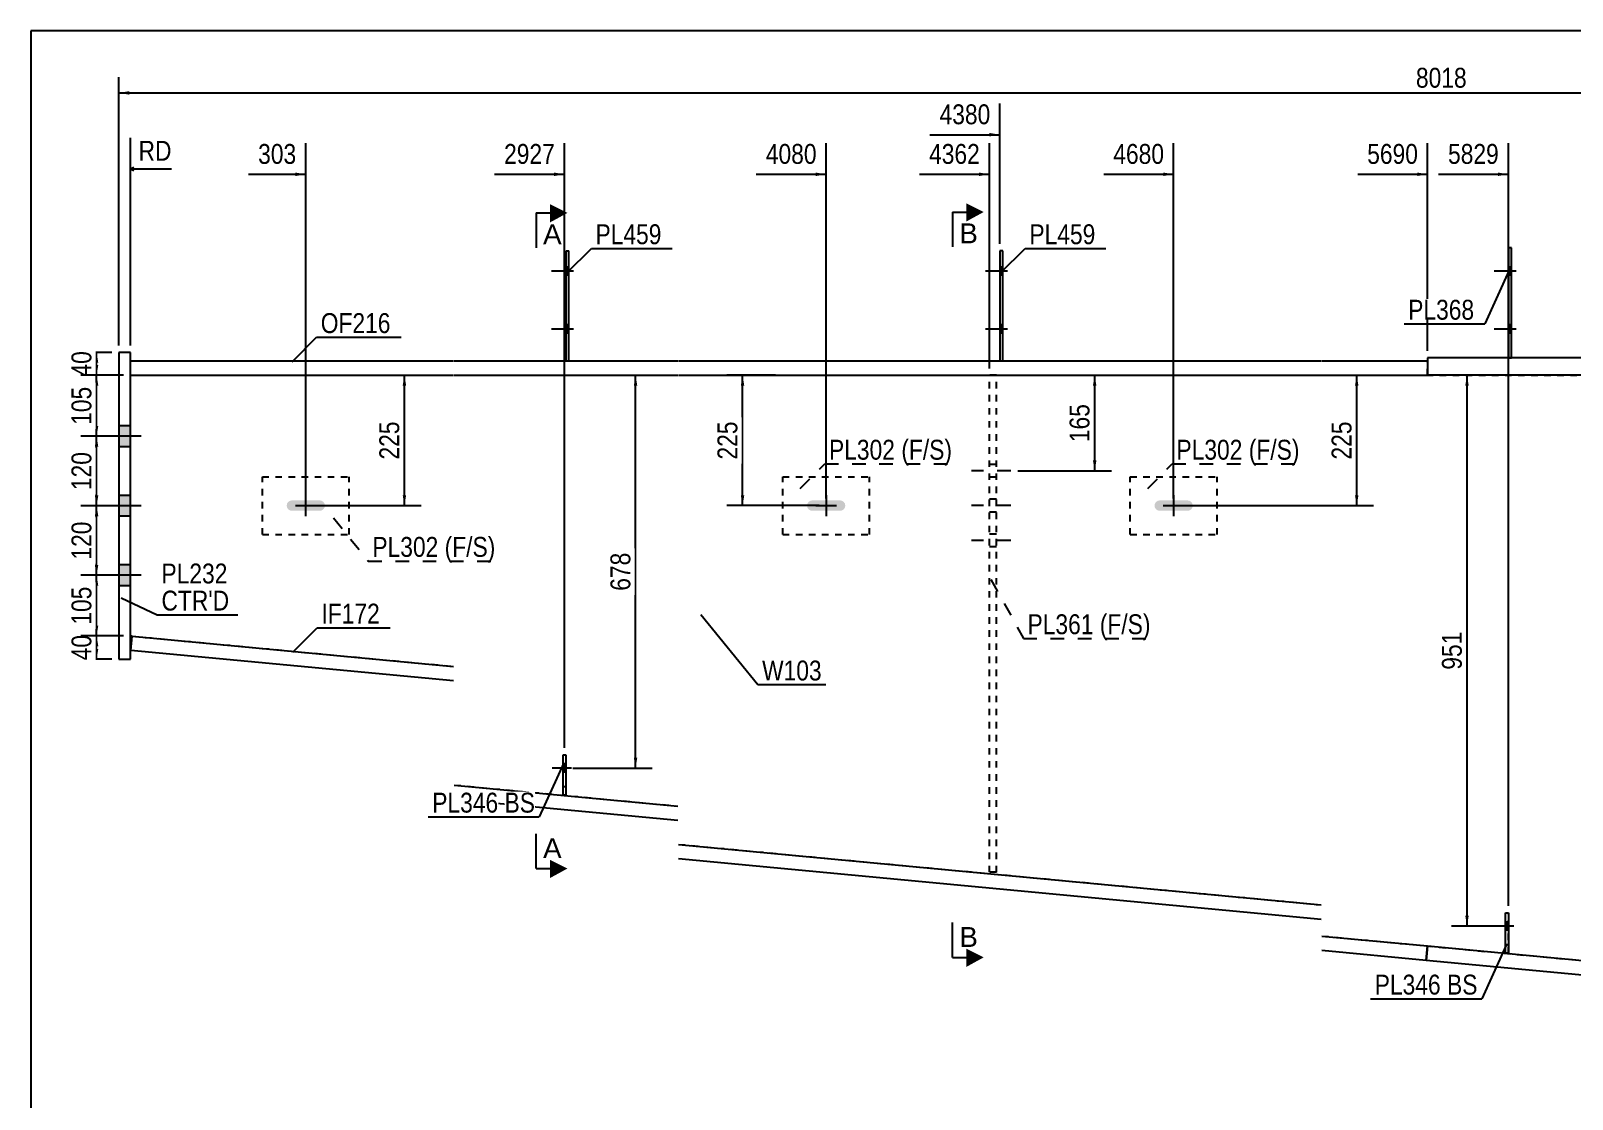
# Model space of a CAD drawing. Header units: millimetres. Extents: x -266 to 146, y -161 to 127.
# Drawn here: x -263.9 to -42.1, y -27.2 to 126.5 of the extents above; entities that cross this region are included whole.
import ezdxf

# ---------------------------------------------------------------- set-up
doc = ezdxf.new("R2010")
doc.units = ezdxf.units.MM
doc.linetypes.add('DXK_LINE_DOT1', pattern=[1.8814, 0.9407, -0.9407])
doc.linetypes.add('DXK_LINE_DOT2', pattern=[3.9198, 1.9599, -1.9599])
doc.styles.add('Arial', font='ARIAL.TTF', dxfattribs={"height": 0.2})
doc.styles.add('Arial Narrow', font='ARIALN.TTF', dxfattribs={"height": 0.2})

# ---------------------------------------------------------------- blocks, each defined once
blk = doc.blocks.new('Unknown-622979541-1210')
at = {"color": 5, "linetype": 'Continuous'}
for p, q in [((146.1, 126.52), (-263.9, 126.52)), ((-263.9, 126.52), (-263.9, -160.48))]:
    blk.add_line(p, q, dxfattribs=at)
blk = doc.blocks.new('Bolt-622979541-1858 - 1521')
at = {"color": 3, "linetype": 'DXK_LINE_DOT2'}
for p, q in [((-186.9, 21.04), (-187.32, 21.04)), ((-186.23, 20.45), (-187.32, 20.45)), ((-186.9, 19.87), (-187.32, 19.87))]:
    blk.add_line(p, q, dxfattribs=at)
blk = doc.blocks.new('Bolt-622979541-1859 - 1521')
at = {"linetype": 'Continuous'}
blk.add_hatch(color=3, dxfattribs=at).paths.add_polyline_path([(-96.75, 57.92), (-96.7, 58.21), (-96.75, 58.5), (-96.92, 58.74), (-97.16, 58.9), (-97.45, 58.96), (-101.45, 58.96), (-101.73, 58.9), (-101.98, 58.74), (-102.14, 58.5), (-102.2, 58.21), (-102.14, 57.92), (-101.98, 57.68), (-101.73, 57.52), (-101.45, 57.46), (-97.45, 57.46), (-97.16, 57.52), (-96.92, 57.68)])
at = {"color": 3, "linetype": 'Continuous'}
for p, q in [((-100.95, 58.21), (-97.95, 58.21)), ((-99.45, 59.71), (-99.45, 56.71))]:
    blk.add_line(p, q, dxfattribs=at)
blk = doc.blocks.new('Part-622979541-1544 - 1521')
at = {"color": 7, "linetype": 'DXK_LINE_DOT1'}
for p, q in [((-230.58, 54.04), (-230.58, 62.37)), ((-230.58, 62.37), (-218.08, 62.37)), ((-218.08, 54.04), (-218.08, 62.37)), ((-230.58, 54.04), (-218.08, 54.04))]:
    blk.add_line(p, q, dxfattribs=at)
blk = doc.blocks.new('Bolt-622979541-1862 - 1521')
at = {"linetype": 'Continuous'}
for points in [[(-124.03, 91.37), (-124.03, 92.54), (-124.45, 92.54), (-124.45, 91.37)], [(-124.03, 91.37), (-124.03, 92.54), (-124.45, 92.54), (-124.45, 91.37)], [(-124.03, 83.04), (-124.03, 84.21), (-124.45, 84.21), (-124.45, 83.04)], [(-124.03, 83.04), (-124.03, 84.21), (-124.45, 84.21), (-124.45, 83.04)]]:
    blk.add_hatch(color=3, dxfattribs=at).paths.add_polyline_path(points)
at = {"color": 3, "linetype": 'Continuous'}
for p, q in [((-123.36, 91.96), (-126.53, 91.96)), ((-123.36, 91.96), (-126.53, 91.96)), ((-124.03, 92.54), (-124.45, 92.54)), ((-124.03, 92.54), (-124.45, 92.54)), ((-124.03, 91.37), (-124.45, 91.37)), ((-124.03, 91.37), (-124.45, 91.37)), ((-123.36, 83.62), (-126.53, 83.62)), ((-123.36, 83.62), (-126.53, 83.62)), ((-124.03, 84.21), (-124.45, 84.21)), ((-124.03, 84.21), (-124.45, 84.21)), ((-124.03, 83.04), (-124.45, 83.04)), ((-124.03, 83.04), (-124.45, 83.04))]:
    blk.add_line(p, q, dxfattribs=at)
blk = doc.blocks.new('Part-622979541-1549 - 1521')
at = {"color": 7, "linetype": 'DXK_LINE_DOT1'}
for p, q in [((-155.7, 54.04), (-155.7, 62.37)), ((-155.7, 62.37), (-143.2, 62.37)), ((-143.2, 54.04), (-143.2, 62.37)), ((-155.7, 54.04), (-143.2, 54.04))]:
    blk.add_line(p, q, dxfattribs=at)
blk = doc.blocks.new('Part-622979541-1554 - 1521')
at = {"color": 7, "linetype": 'DXK_LINE_DOT1'}
for p, q in [((-105.7, 54.04), (-105.7, 62.37)), ((-105.7, 62.37), (-93.2, 62.37)), ((-93.2, 54.04), (-93.2, 62.37)), ((-105.7, 54.04), (-93.2, 54.04))]:
    blk.add_line(p, q, dxfattribs=at)
blk = doc.blocks.new('Bolt-622979541-1989 - 1521')
at = {"linetype": 'Continuous'}
for points in [[(-251.25, 69.68), (-251.25, 66.68), (-249.58, 66.68), (-249.58, 69.68)], [(-251.25, 69.68), (-251.25, 66.68), (-249.58, 66.68), (-249.58, 69.68)], [(-251.25, 59.68), (-251.25, 56.68), (-249.58, 56.68), (-249.58, 59.68)], [(-251.25, 59.68), (-251.25, 56.68), (-249.58, 56.68), (-249.58, 59.68)], [(-251.25, 49.68), (-251.25, 46.68), (-249.58, 46.68), (-249.58, 49.68)], [(-251.25, 49.68), (-251.25, 46.68), (-249.58, 46.68), (-249.58, 49.68)]]:
    blk.add_hatch(color=3, dxfattribs=at).paths.add_polyline_path(points)
at = {"color": 3, "linetype": 'Continuous'}
for p, q in [((-249.58, 69.68), (-251.25, 69.68)), ((-249.58, 69.68), (-251.25, 69.68)), ((-248, 68.18), (-251.25, 68.18)), ((-248, 68.18), (-251.25, 68.18)), ((-249.58, 66.68), (-251.25, 66.68)), ((-249.58, 66.68), (-251.25, 66.68)), ((-249.58, 59.68), (-251.25, 59.68)), ((-249.58, 59.68), (-251.25, 59.68)), ((-248, 58.18), (-251.25, 58.18)), ((-248, 58.18), (-251.25, 58.18)), ((-249.58, 56.68), (-251.25, 56.68)), ((-249.58, 56.68), (-251.25, 56.68)), ((-249.58, 49.68), (-251.25, 49.68)), ((-249.58, 49.68), (-251.25, 49.68)), ((-248, 48.18), (-251.25, 48.18)), ((-248, 48.18), (-251.25, 48.18)), ((-249.58, 46.68), (-251.25, 46.68)), ((-249.58, 46.68), (-251.25, 46.68))]:
    blk.add_line(p, q, dxfattribs=at)
blk = doc.blocks.new('Bolt-622979541-1861 - 1521')
at = {"linetype": 'Continuous'}
for points in [[(-186.46, 91.37), (-186.46, 92.54), (-186.88, 92.54), (-186.88, 91.37)], [(-186.46, 91.37), (-186.46, 92.54), (-186.88, 92.54), (-186.88, 91.37)], [(-186.46, 83.04), (-186.46, 84.21), (-186.88, 84.21), (-186.88, 83.04)], [(-186.46, 83.04), (-186.46, 84.21), (-186.88, 84.21), (-186.88, 83.04)]]:
    blk.add_hatch(color=3, dxfattribs=at).paths.add_polyline_path(points)
at = {"color": 3, "linetype": 'Continuous'}
for p, q in [((-185.8, 91.96), (-188.96, 91.96)), ((-185.8, 91.96), (-188.96, 91.96)), ((-186.46, 92.54), (-186.88, 92.54)), ((-186.46, 92.54), (-186.88, 92.54)), ((-186.46, 91.37), (-186.88, 91.37)), ((-186.46, 91.37), (-186.88, 91.37)), ((-185.8, 83.62), (-188.96, 83.62)), ((-185.8, 83.62), (-188.96, 83.62)), ((-186.46, 84.21), (-186.88, 84.21)), ((-186.46, 84.21), (-186.88, 84.21)), ((-186.46, 83.04), (-186.88, 83.04)), ((-186.46, 83.04), (-186.88, 83.04))]:
    blk.add_line(p, q, dxfattribs=at)
blk = doc.blocks.new('Part-622979541-1988 - 1521')
at = {"color": 2, "linetype": 'Continuous'}
for p, q in [((-249.58, 80.26), (-251.25, 80.26)), ((-251.25, 80.26), (-251.25, 36.1)), ((-249.58, 36.1), (-249.58, 80.26)), ((-251.25, 36.1), (-249.58, 36.1))]:
    blk.add_line(p, q, dxfattribs=at)
blk = doc.blocks.new('Bolt-622979541-1860 - 1521')
at = {"linetype": 'Continuous'}
blk.add_hatch(color=3, dxfattribs=at).paths.add_polyline_path([(-146.75, 57.92), (-146.7, 58.21), (-146.75, 58.5), (-146.92, 58.74), (-147.16, 58.9), (-147.45, 58.96), (-151.45, 58.96), (-151.73, 58.9), (-151.98, 58.74), (-152.14, 58.5), (-152.2, 58.21), (-152.14, 57.92), (-151.98, 57.68), (-151.73, 57.52), (-151.45, 57.46), (-147.45, 57.46), (-147.16, 57.52), (-146.92, 57.68)])
at = {"color": 3, "linetype": 'Continuous'}
for p, q in [((-150.95, 58.21), (-147.95, 58.21)), ((-149.45, 59.71), (-149.45, 56.71))]:
    blk.add_line(p, q, dxfattribs=at)
blk = doc.blocks.new('Part-622979541-1751 - 1521')
at = {"color": 2, "linetype": 'Continuous'}
for p, q in [((-187.32, 16.54), (-187.32, 22.37)), ((-187.32, 22.37), (-186.9, 22.37)), ((-186.9, 22.37), (-186.9, 16.54)), ((-186.9, 16.54), (-187.32, 16.54))]:
    blk.add_line(p, q, dxfattribs=at)
at = {"color": 7, "linetype": 'DXK_LINE_DOT1'}
blk.add_line((-187.32, 17.79), (-186.9, 17.79), dxfattribs=at)
blk = doc.blocks.new('Bolt-622979541-1855 - 1521')
at = {"linetype": 'Continuous'}
blk.add_hatch(color=3, dxfattribs=at).paths.add_polyline_path([(-51.28, -2.86), (-51.28, -1.7), (-51.69, -1.7), (-51.69, -2.86)])
at = {"color": 3, "linetype": 'Continuous'}
for p, q in [((-51.28, -1.7), (-51.69, -1.7)), ((-50.49, -2.28), (-53.24, -2.28)), ((-51.28, -2.86), (-51.69, -2.86))]:
    blk.add_line(p, q, dxfattribs=at)
blk = doc.blocks.new('Bolt-622979541-1857 - 1521')
at = {"linetype": 'Continuous'}
blk.add_hatch(color=3, dxfattribs=at).paths.add_polyline_path([(-186.9, 19.87), (-186.9, 21.04), (-187.32, 21.04), (-187.32, 19.87)])
at = {"color": 3, "linetype": 'Continuous'}
for p, q in [((-186.11, 20.45), (-188.86, 20.45)), ((-186.9, 21.04), (-187.32, 21.04)), ((-186.9, 19.87), (-187.32, 19.87))]:
    blk.add_line(p, q, dxfattribs=at)
blk = doc.blocks.new('Bolt-622979541-1728 - 1521')
at = {"linetype": 'Continuous'}
for points in [[(-50.84, 91.37), (-50.84, 92.54), (-51.26, 92.54), (-51.26, 91.37)], [(-50.84, 91.37), (-50.84, 92.54), (-51.26, 92.54), (-51.26, 91.37)], [(-50.84, 83.04), (-50.84, 84.21), (-51.26, 84.21), (-51.26, 83.04)], [(-50.84, 83.04), (-50.84, 84.21), (-51.26, 84.21), (-51.26, 83.04)]]:
    blk.add_hatch(color=3, dxfattribs=at).paths.add_polyline_path(points)
at = {"color": 3, "linetype": 'Continuous'}
for p, q in [((-50.17, 91.96), (-53.34, 91.96)), ((-50.17, 91.96), (-53.34, 91.96)), ((-50.84, 92.54), (-51.26, 92.54)), ((-50.84, 92.54), (-51.26, 92.54)), ((-50.84, 91.37), (-51.26, 91.37)), ((-50.84, 91.37), (-51.26, 91.37)), ((-50.17, 83.62), (-53.34, 83.62)), ((-50.17, 83.62), (-53.34, 83.62)), ((-50.84, 84.21), (-51.26, 84.21)), ((-50.84, 84.21), (-51.26, 84.21)), ((-50.84, 83.04), (-51.26, 83.04)), ((-50.84, 83.04), (-51.26, 83.04))]:
    blk.add_line(p, q, dxfattribs=at)
blk = doc.blocks.new('Part-622979541-1773 - 1521')
at = {"color": 2, "linetype": 'Continuous'}
for p, q in [((127.32, 79.46), (-62.9, 79.46)), ((-62.9, 79.46), (-62.9, 76.96)), ((127.32, 76.96), (-62.9, 76.96))]:
    blk.add_line(p, q, dxfattribs=at)
at = {"color": 7, "linetype": 'DXK_LINE_DOT1'}
blk.add_line((127.32, 79.46), (127.32, 76.96), dxfattribs=at)
blk = doc.blocks.new('Part-622979541-1778 - 1521')
at = {"color": 2, "linetype": 'Continuous'}
for p, q in [((-124.03, 94.87), (-124.45, 94.87)), ((-124.45, 94.87), (-124.45, 79.04)), ((-124.03, 79.04), (-124.03, 94.87))]:
    blk.add_line(p, q, dxfattribs=at)
at = {"color": 7, "linetype": 'DXK_LINE_DOT1'}
blk.add_line((-124.45, 79.04), (-124.03, 79.04), dxfattribs=at)
blk = doc.blocks.new('Part-622979541-1832 - 1521')
at = {"color": 2, "linetype": 'Continuous'}
for p, q in [((-63.1, -7.22), (-62.9, -5.15)), ((-62.9, -5.15), (127.32, -23.04)), ((127.13, -25.12), (-63.1, -7.22)), ((127.32, -23.04), (127.13, -25.12))]:
    blk.add_line(p, q, dxfattribs=at)
blk = doc.blocks.new('Part-622979541-1783 - 1521')
at = {"color": 2, "linetype": 'Continuous'}
for p, q in [((-50.84, 95.29), (-51.26, 95.29)), ((-51.26, 95.29), (-51.26, 79.46)), ((-50.84, 79.46), (-50.84, 95.29))]:
    blk.add_line(p, q, dxfattribs=at)
at = {"color": 7, "linetype": 'DXK_LINE_DOT1'}
blk.add_line((-51.26, 79.46), (-50.84, 79.46), dxfattribs=at)
blk = doc.blocks.new('Part-622979541-1810 - 1521')
at = {"color": 7, "linetype": 'DXK_LINE_DOT1'}
for p, q in [((-249.58, 76.96), (-203.08, 76.96)), ((-249.58, 39.46), (-249.58, 76.96)), ((-202.98, 76.96), (-170.8, 76.96)), ((-170.7, 76.96), (-78.2, 76.96)), ((-78.1, 76.96), (-37.9, 76.96)), ((-249.33, 39.43), (-203.08, 35.08)), ((-202.98, 18.01), (-170.8, 14.98)), ((-170.7, 9.47), (-78.2, 0.77)), ((-78.1, -3.72), (-37.9, -7.5))]:
    blk.add_line(p, q, dxfattribs=at)
at = {"color": 2, "linetype": 'Continuous'}
for p, q in [((-37.9, -7.5), (-37.9, 76.96)), ((-249.33, 39.43), (-249.58, 39.46))]:
    blk.add_line(p, q, dxfattribs=at)
blk = doc.blocks.new('Part-622979541-1854 - 1521')
at = {"color": 2, "linetype": 'Continuous'}
for p, q in [((-249.53, 37.36), (-249.33, 39.43)), ((-249.33, 39.43), (-203.08, 35.08)), ((-203.08, 32.99), (-249.53, 37.36)), ((-202.98, 18.01), (-170.8, 14.98)), ((-170.8, 12.89), (-202.98, 15.91)), ((-170.7, 9.47), (-78.2, 0.77)), ((-78.2, -1.32), (-170.7, 7.38)), ((-78.1, -3.72), (-62.9, -5.15)), ((-63.1, -7.22), (-78.1, -5.81)), ((-62.9, -5.15), (-63.1, -7.22))]:
    blk.add_line(p, q, dxfattribs=at)
blk = doc.blocks.new('Bolt-622979541-1856 - 1521')
at = {"color": 3, "linetype": 'DXK_LINE_DOT2'}
for p, q in [((-51.28, -1.7), (-51.69, -1.7)), ((-50.61, -2.28), (-51.69, -2.28)), ((-51.28, -2.86), (-51.69, -2.86))]:
    blk.add_line(p, q, dxfattribs=at)
blk = doc.blocks.new('Bolt-622979541-1990 - 1521')
at = {"linetype": 'Continuous'}
blk.add_hatch(color=3, dxfattribs=at).paths.add_polyline_path([(-221.8, 57.68), (-221.64, 57.92), (-221.58, 58.21), (-221.64, 58.5), (-221.8, 58.74), (-222.05, 58.9), (-222.33, 58.96), (-226.33, 58.96), (-226.62, 58.9), (-226.86, 58.74), (-227.03, 58.5), (-227.08, 58.21), (-227.03, 57.92), (-226.86, 57.68), (-226.62, 57.52), (-226.33, 57.46), (-222.33, 57.46), (-222.05, 57.52)])
at = {"color": 3, "linetype": 'Continuous'}
for p, q in [((-225.83, 58.21), (-222.83, 58.21)), ((-224.33, 56.71), (-224.33, 59.71))]:
    blk.add_line(p, q, dxfattribs=at)
blk = doc.blocks.new('Part-622979541-1995 - 1521')
at = {"color": 2, "linetype": 'Continuous'}
for p, q in [((-186.88, 79.04), (-186.88, 94.87)), ((-186.88, 94.87), (-186.46, 94.87)), ((-186.46, 79.04), (-186.46, 94.87))]:
    blk.add_line(p, q, dxfattribs=at)
at = {"color": 7, "linetype": 'DXK_LINE_DOT1'}
blk.add_line((-186.88, 79.04), (-186.46, 79.04), dxfattribs=at)
blk = doc.blocks.new('Bolt-622979541-1996 - 1521')
at = {"color": 3, "linetype": 'DXK_LINE_DOT2'}
for p, q in [((-122.87, 63.21), (-128.54, 63.21)), ((-124.95, 64.12), (-125.95, 64.12)), ((-124.95, 62.29), (-125.95, 62.29)), ((-122.87, 58.21), (-128.54, 58.21)), ((-124.95, 59.12), (-125.95, 59.12)), ((-124.95, 57.29), (-125.95, 57.29)), ((-124.95, 54.12), (-125.95, 54.12)), ((-122.87, 53.21), (-128.54, 53.21)), ((-124.95, 52.29), (-125.95, 52.29))]:
    blk.add_line(p, q, dxfattribs=at)
blk = doc.blocks.new('Part-622979541-2018 - 1521')
at = {"color": 7, "linetype": 'DXK_LINE_DOT1'}
for p, q in [((-187.32, 16.54), (-187.32, 22.37)), ((-187.32, 22.37), (-186.9, 22.37)), ((-186.9, 22.37), (-186.9, 16.54)), ((-186.9, 16.54), (-187.32, 16.54))]:
    blk.add_line(p, q, dxfattribs=at)
blk = doc.blocks.new('Part-622979541-2023 - 1521')
at = {"color": 7, "linetype": 'DXK_LINE_DOT1'}
for p, q in [((-51.69, -6.2), (-51.69, -0.36)), ((-51.69, -0.36), (-51.28, -0.36)), ((-51.28, -6.2), (-51.28, -0.36)), ((-51.69, -4.95), (-51.28, -4.95)), ((-51.28, -6.2), (-51.69, -6.2))]:
    blk.add_line(p, q, dxfattribs=at)
blk = doc.blocks.new('Part-622979541-2028 - 1521')
at = {"color": 2, "linetype": 'Continuous'}
for p, q in [((-51.69, -6.2), (-51.69, -0.36)), ((-51.69, -0.36), (-51.28, -0.36)), ((-51.28, -0.36), (-51.28, -6.2)), ((-51.28, -6.2), (-51.69, -6.2))]:
    blk.add_line(p, q, dxfattribs=at)
blk = doc.blocks.new('Part-622979541-2050 - 1521')
at = {"color": 2, "linetype": 'Continuous'}
for p, q in [((-249.58, 76.96), (-249.58, 79.04)), ((-249.58, 79.04), (-203.08, 79.04)), ((-202.98, 79.04), (-170.8, 79.04)), ((-170.7, 79.04), (-78.2, 79.04)), ((-78.1, 79.04), (-62.9, 79.04)), ((-249.58, 76.96), (-203.08, 76.96)), ((-202.98, 76.96), (-170.8, 76.96)), ((-170.7, 76.96), (-78.2, 76.96)), ((-78.1, 76.96), (-62.9, 76.96))]:
    blk.add_line(p, q, dxfattribs=at)
at = {"color": 7, "linetype": 'DXK_LINE_DOT1'}
blk.add_line((-62.9, 76.96), (-62.9, 79.04), dxfattribs=at)
blk = doc.blocks.new('Part-622979541-2094 - 1521')
at = {"color": 7, "linetype": 'DXK_LINE_DOT1'}
for p, q in [((-124.96, 76.96), (-125.96, 76.96)), ((-125.95, 5.46), (-125.96, 76.96)), ((-124.95, 5.46), (-124.96, 76.96)), ((-124.95, 5.46), (-125.95, 5.46))]:
    blk.add_line(p, q, dxfattribs=at)
blk = doc.blocks.new('StraightDimension-622979541-2749 - 1521')
at = {"linetype": 'Continuous'}
for points in [[(-254.69, 66.68), (-254.44, 68.18), (-254.19, 66.68)], [(-254.19, 59.68), (-254.44, 58.18), (-254.69, 59.68)]]:
    blk.add_hatch(color=7, dxfattribs=at).paths.add_polyline_path(points)
at = {"color": 7, "linetype": 'Continuous'}
for p, q in [((-250.58, 68.18), (-256.69, 68.18)), ((-254.44, 58.18), (-254.44, 68.18)), ((-250.58, 58.18), (-256.69, 58.18))]:
    blk.add_line(p, q, dxfattribs=at)
at = {"color": 0}
blk.add_wipeout([(-254.59, 66.52), (-258.79, 66.52), (-258.79, 59.84), (-254.59, 59.84)], dxfattribs=at)
at = {"color": 3, "style": 'Arial Narrow'}
blk.add_text('120', height=2.863, rotation=90.0002, dxfattribs=at).set_placement((-255.19, 60.44))
blk = doc.blocks.new('StraightDimension-622979541-12092 - 1521')
at = {"linetype": 'Continuous'}
for points in [[(-161.73, 75.46), (-161.48, 76.96), (-161.23, 75.46)], [(-161.23, 59.71), (-161.48, 58.21), (-161.73, 59.71)]]:
    blk.add_hatch(color=7, dxfattribs=at).paths.add_polyline_path(points)
at = {"color": 7, "linetype": 'Continuous'}
for p, q in [((-156.73, 76.96), (-163.73, 76.96)), ((-161.48, 58.21), (-161.48, 76.96)), ((-150.45, 58.21), (-163.73, 58.21))]:
    blk.add_line(p, q, dxfattribs=at)
at = {"color": 0}
blk.add_wipeout([(-161.63, 70.93), (-165.83, 70.93), (-165.83, 64.24), (-161.63, 64.24)], dxfattribs=at)
at = {"color": 3, "style": 'Arial Narrow'}
blk.add_text('225', height=2.863, rotation=90.0002, dxfattribs=at).set_placement((-162.23, 64.84))
blk = doc.blocks.new('StraightDimension-622979541-2651 - 1521')
at = {"linetype": 'Continuous'}
for points in [[(-210.39, 75.46), (-210.14, 76.96), (-209.89, 75.46)], [(-209.89, 59.71), (-210.14, 58.21), (-210.39, 59.71)]]:
    blk.add_hatch(color=7, dxfattribs=at).paths.add_polyline_path(points)
at = {"color": 7, "linetype": 'Continuous'}
for p, q in [((-223.33, 76.96), (-207.74, 76.96)), ((-210.14, 58.21), (-210.14, 76.96)), ((-223.33, 58.21), (-207.74, 58.21))]:
    blk.add_line(p, q, dxfattribs=at)
at = {"color": 0}
blk.add_wipeout([(-210.29, 70.93), (-214.49, 70.93), (-214.49, 64.24), (-210.29, 64.24)], dxfattribs=at)
at = {"color": 3, "style": 'Arial Narrow'}
blk.add_text('225', height=2.863, rotation=90.0002, dxfattribs=at).set_placement((-210.89, 64.84))
blk = doc.blocks.new('StraightDimension-622979541-12124 - 1521')
at = {"linetype": 'Continuous'}
for points in [[(-73.35, 75.46), (-73.1, 76.96), (-72.85, 75.46)], [(-72.85, 59.71), (-73.1, 58.21), (-73.35, 59.71)]]:
    blk.add_hatch(color=7, dxfattribs=at).paths.add_polyline_path(points)
at = {"color": 7, "linetype": 'Continuous'}
for p, q in [((-78.84, 76.96), (-70.7, 76.96)), ((-73.1, 58.21), (-73.1, 76.96)), ((-98.45, 58.21), (-70.7, 58.21))]:
    blk.add_line(p, q, dxfattribs=at)
at = {"color": 0}
blk.add_wipeout([(-73.25, 70.93), (-77.45, 70.93), (-77.45, 64.24), (-73.25, 64.24)], dxfattribs=at)
at = {"color": 3, "style": 'Arial Narrow'}
blk.add_text('225', height=2.863, rotation=90.0002, dxfattribs=at).set_placement((-73.85, 64.84))
blk = doc.blocks.new('StraightDimension-622979541-2182 - 1521')
at = {"linetype": 'Continuous'}
for points in [[(-177.13, 75.46), (-176.88, 76.96), (-176.63, 75.46)], [(-176.63, 21.95), (-176.88, 20.45), (-177.13, 21.95)]]:
    blk.add_hatch(color=7, dxfattribs=at).paths.add_polyline_path(points)
at = {"color": 7, "linetype": 'Continuous'}
for p, q in [((-184.98, 76.96), (-174.48, 76.96)), ((-176.88, 20.45), (-176.88, 76.96)), ((-185.9, 20.45), (-174.48, 20.45))]:
    blk.add_line(p, q, dxfattribs=at)
at = {"color": 0}
blk.add_wipeout([(-177.03, 52.05), (-181.23, 52.05), (-181.23, 45.36), (-177.03, 45.36)], dxfattribs=at)
at = {"color": 3, "style": 'Arial Narrow'}
blk.add_text('678', height=2.863, rotation=90.0002, dxfattribs=at).set_placement((-177.63, 45.96))
blk = doc.blocks.new('StraightDimension-622979541-2192 - 1521')
at = {"linetype": 'Continuous'}
for points in [[(-57.48, 75.46), (-57.23, 76.96), (-56.98, 75.46)], [(-56.98, -0.78), (-57.23, -2.28), (-57.48, -0.78)]]:
    blk.add_hatch(color=7, dxfattribs=at).paths.add_polyline_path(points)
at = {"color": 7, "linetype": 'Continuous'}
for p, q in [((-48.07, 76.96), (-59.48, 76.96)), ((-57.23, -2.28), (-57.23, 76.96)), ((-52.28, -2.28), (-59.48, -2.28))]:
    blk.add_line(p, q, dxfattribs=at)
at = {"color": 0}
blk.add_wipeout([(-57.38, 40.68), (-61.58, 40.68), (-61.58, 34), (-57.38, 34)], dxfattribs=at)
at = {"color": 3, "style": 'Arial Narrow'}
blk.add_text('951', height=2.863, rotation=90.0002, dxfattribs=at).set_placement((-57.98, 34.6))
blk = doc.blocks.new('StraightDimension-622979541-2202 - 1521')
at = {"linetype": 'Continuous'}
for points in [[(-111.06, 75.46), (-110.81, 76.96), (-110.56, 75.46)], [(-110.56, 64.71), (-110.81, 63.21), (-111.06, 64.71)]]:
    blk.add_hatch(color=7, dxfattribs=at).paths.add_polyline_path(points)
at = {"color": 7, "linetype": 'Continuous'}
for p, q in [((-118.6, 76.96), (-108.41, 76.96)), ((-110.81, 63.21), (-110.81, 76.96)), ((-121.87, 63.21), (-108.41, 63.21))]:
    blk.add_line(p, q, dxfattribs=at)
at = {"color": 0}
blk.add_wipeout([(-110.96, 73.43), (-115.16, 73.43), (-115.16, 66.74), (-110.96, 66.74)], dxfattribs=at)
at = {"color": 3, "style": 'Arial Narrow'}
blk.add_text('165', height=2.863, rotation=90.0002, dxfattribs=at).set_placement((-111.56, 67.34))
blk = doc.blocks.new('StraightDimension-622979541-2642 - 1521')
at = {"linetype": 'Continuous'}
blk.add_hatch(color=7, dxfattribs=at).paths.add_polyline_path([(-249.75, 117.34), (-251.25, 117.59), (-249.75, 117.84)])
at = {"color": 7, "linetype": 'Continuous'}
for p, q in [((-251.25, 81.26), (-251.25, 119.84)), ((-251.25, 117.59), (129.41, 117.59))]:
    blk.add_line(p, q, dxfattribs=at)
at = {"color": 0}
blk.add_wipeout([(-56.67, 117.74), (-56.67, 121.94), (-65.18, 121.94), (-65.18, 117.74)], dxfattribs=at)
at = {"color": 3, "style": 'Arial Narrow'}
blk.add_text('8018', height=2.863, dxfattribs=at).set_placement((-64.58, 118.34))
blk = doc.blocks.new('StraightDimension-622979541-2680 - 1521')
at = {"linetype": 'Continuous'}
for points in [[(-254.69, 78.76), (-254.44, 80.26), (-254.19, 78.76)], [(-254.19, 78.46), (-254.44, 76.96), (-254.69, 78.46)]]:
    blk.add_hatch(color=7, dxfattribs=at).paths.add_polyline_path(points)
at = {"color": 7, "linetype": 'Continuous'}
for p, q in [((-252.25, 80.26), (-256.69, 80.26)), ((-254.44, 76.96), (-254.44, 80.26)), ((-250.58, 76.96), (-256.69, 76.96))]:
    blk.add_line(p, q, dxfattribs=at)
at = {"color": 0}
blk.add_wipeout([(-254.59, 81.04), (-258.79, 81.04), (-258.79, 76.18), (-254.59, 76.18)], dxfattribs=at)
at = {"color": 3, "style": 'Arial Narrow'}
blk.add_text('40', height=2.863, rotation=90.0002, dxfattribs=at).set_placement((-255.19, 76.78))
blk = doc.blocks.new('StraightDimension-622979541-2689 - 1521')
at = {"linetype": 'Continuous'}
for points in [[(-254.69, 37.96), (-254.44, 39.46), (-254.19, 37.96)], [(-254.19, 37.6), (-254.44, 36.1), (-254.69, 37.6)]]:
    blk.add_hatch(color=7, dxfattribs=at).paths.add_polyline_path(points)
at = {"color": 7, "linetype": 'Continuous'}
for p, q in [((-250.58, 39.46), (-256.69, 39.46)), ((-254.44, 36.1), (-254.44, 39.46)), ((-252.25, 36.1), (-256.69, 36.1))]:
    blk.add_line(p, q, dxfattribs=at)
at = {"color": 0}
blk.add_wipeout([(-254.59, 40.2), (-258.79, 40.2), (-258.79, 35.35), (-254.59, 35.35)], dxfattribs=at)
at = {"color": 3, "style": 'Arial Narrow'}
blk.add_text('40', height=2.863, rotation=90.0002, dxfattribs=at).set_placement((-255.19, 35.95))
blk = doc.blocks.new('StraightDimension-622979541-2699 - 1521')
at = {"linetype": 'Continuous'}
for points in [[(-254.69, 56.68), (-254.44, 58.18), (-254.19, 56.68)], [(-254.19, 49.68), (-254.44, 48.18), (-254.69, 49.68)]]:
    blk.add_hatch(color=7, dxfattribs=at).paths.add_polyline_path(points)
at = {"color": 7, "linetype": 'Continuous'}
for p, q in [((-250.58, 58.18), (-256.69, 58.18)), ((-254.44, 48.18), (-254.44, 58.18)), ((-250.58, 48.18), (-256.69, 48.18))]:
    blk.add_line(p, q, dxfattribs=at)
at = {"color": 0}
blk.add_wipeout([(-254.59, 56.52), (-258.79, 56.52), (-258.79, 49.84), (-254.59, 49.84)], dxfattribs=at)
at = {"color": 3, "style": 'Arial Narrow'}
blk.add_text('120', height=2.863, rotation=90.0002, dxfattribs=at).set_placement((-255.19, 50.44))
blk = doc.blocks.new('StraightDimension-622979541-2716 - 1521')
at = {"linetype": 'Continuous'}
for points in [[(-254.69, 46.68), (-254.44, 48.18), (-254.19, 46.68)], [(-254.19, 40.96), (-254.44, 39.46), (-254.69, 40.96)]]:
    blk.add_hatch(color=7, dxfattribs=at).paths.add_polyline_path(points)
at = {"color": 7, "linetype": 'Continuous'}
for p, q in [((-250.58, 48.18), (-256.69, 48.18)), ((-254.44, 39.46), (-254.44, 48.18)), ((-250.58, 39.46), (-256.69, 39.46))]:
    blk.add_line(p, q, dxfattribs=at)
at = {"color": 0}
blk.add_wipeout([(-254.59, 47.16), (-258.79, 47.16), (-258.79, 40.48), (-254.59, 40.48)], dxfattribs=at)
at = {"color": 3, "style": 'Arial Narrow'}
blk.add_text('105', height=2.863, rotation=90.0002, dxfattribs=at).set_placement((-255.19, 41.08))
blk = doc.blocks.new('StraightDimension-622979541-2733 - 1521')
at = {"linetype": 'Continuous'}
for points in [[(-254.69, 75.46), (-254.44, 76.96), (-254.19, 75.46)], [(-254.19, 69.68), (-254.44, 68.18), (-254.69, 69.68)]]:
    blk.add_hatch(color=7, dxfattribs=at).paths.add_polyline_path(points)
at = {"color": 7, "linetype": 'Continuous'}
for p, q in [((-250.58, 76.96), (-256.69, 76.96)), ((-254.44, 68.18), (-254.44, 76.96)), ((-250.58, 68.18), (-256.69, 68.18))]:
    blk.add_line(p, q, dxfattribs=at)
at = {"color": 0}
blk.add_wipeout([(-254.59, 75.91), (-258.79, 75.91), (-258.79, 69.23), (-254.59, 69.23)], dxfattribs=at)
at = {"color": 3, "style": 'Arial Narrow'}
blk.add_text('105', height=2.863, rotation=90.0002, dxfattribs=at).set_placement((-255.19, 69.83))
blk = doc.blocks.new('StraightDimension-622979541-11883 - 1521')
at = {"linetype": 'Continuous'}
blk.add_hatch(color=7, dxfattribs=at).paths.add_polyline_path([(-52.78, 106.13), (-51.28, 105.88), (-52.78, 105.63)])
at = {"color": 7, "linetype": 'Continuous'}
for p, q in [((-51.28, 0.64), (-51.28, 110.38)), ((-61.34, 105.88), (-51.28, 105.88))]:
    blk.add_line(p, q, dxfattribs=at)
at = {"color": 0}
blk.add_wipeout([(-52.05, 106.78), (-52.05, 110.98), (-60.56, 110.98), (-60.56, 106.78)], dxfattribs=at)
at = {"color": 3, "style": 'Arial Narrow'}
blk.add_text('5829', height=2.863, dxfattribs=at).set_placement((-59.96, 107.38))
blk = doc.blocks.new('StraightDimension-622979541-11884 - 1521')
at = {"linetype": 'Continuous'}
blk.add_hatch(color=7, dxfattribs=at).paths.add_polyline_path([(-64.4, 106.13), (-62.9, 105.88), (-64.4, 105.63)])
at = {"color": 7, "linetype": 'Continuous'}
for p, q in [((-62.9, 80.46), (-62.9, 110.38)), ((-72.96, 105.88), (-62.9, 105.88))]:
    blk.add_line(p, q, dxfattribs=at)
at = {"color": 0}
blk.add_wipeout([(-63.68, 106.78), (-63.68, 110.98), (-72.19, 110.98), (-72.19, 106.78)], dxfattribs=at)
at = {"color": 3, "style": 'Arial Narrow'}
blk.add_text('5690', height=2.863, dxfattribs=at).set_placement((-71.59, 107.38))
blk = doc.blocks.new('StraightDimension-622979541-11885 - 1521')
at = {"linetype": 'Continuous'}
blk.add_hatch(color=7, dxfattribs=at).paths.add_polyline_path([(-100.95, 106.13), (-99.45, 105.88), (-100.95, 105.63)])
at = {"color": 7, "linetype": 'Continuous'}
for p, q in [((-99.45, 59.21), (-99.45, 110.38)), ((-109.51, 105.88), (-99.45, 105.88))]:
    blk.add_line(p, q, dxfattribs=at)
at = {"color": 0}
blk.add_wipeout([(-100.22, 106.78), (-100.22, 110.98), (-108.73, 110.98), (-108.73, 106.78)], dxfattribs=at)
at = {"color": 3, "style": 'Arial Narrow'}
blk.add_text('4680', height=2.863, dxfattribs=at).set_placement((-108.13, 107.38))
blk = doc.blocks.new('StraightDimension-622979541-11886 - 1521')
at = {"linetype": 'Continuous'}
blk.add_hatch(color=7, dxfattribs=at).paths.add_polyline_path([(-125.95, 111.83), (-124.45, 111.58), (-125.95, 111.33)])
at = {"color": 7, "linetype": 'Continuous'}
for p, q in [((-124.45, 95.87), (-124.45, 116.08)), ((-134.51, 111.58), (-124.45, 111.58))]:
    blk.add_line(p, q, dxfattribs=at)
at = {"color": 0}
blk.add_wipeout([(-125.22, 112.48), (-125.22, 116.68), (-133.73, 116.68), (-133.73, 112.48)], dxfattribs=at)
at = {"color": 3, "style": 'Arial Narrow'}
blk.add_text('4380', height=2.863, dxfattribs=at).set_placement((-133.13, 113.08))
blk = doc.blocks.new('StraightDimension-622979541-11887 - 1521')
at = {"linetype": 'Continuous'}
blk.add_hatch(color=7, dxfattribs=at).paths.add_polyline_path([(-127.46, 106.13), (-125.96, 105.88), (-127.46, 105.63)])
at = {"color": 7, "linetype": 'Continuous'}
for p, q in [((-125.96, 77.96), (-125.96, 110.38)), ((-136.02, 105.88), (-125.96, 105.88))]:
    blk.add_line(p, q, dxfattribs=at)
at = {"color": 0}
blk.add_wipeout([(-126.73, 106.78), (-126.73, 110.98), (-135.24, 110.98), (-135.24, 106.78)], dxfattribs=at)
at = {"color": 3, "style": 'Arial Narrow'}
blk.add_text('4362', height=2.863, dxfattribs=at).set_placement((-134.64, 107.38))
blk = doc.blocks.new('StraightDimension-622979541-11888 - 1521')
at = {"linetype": 'Continuous'}
blk.add_hatch(color=7, dxfattribs=at).paths.add_polyline_path([(-150.95, 106.13), (-149.45, 105.88), (-150.95, 105.63)])
at = {"color": 7, "linetype": 'Continuous'}
for p, q in [((-149.45, 59.21), (-149.45, 110.38)), ((-159.51, 105.88), (-149.45, 105.88))]:
    blk.add_line(p, q, dxfattribs=at)
at = {"color": 0}
blk.add_wipeout([(-150.22, 106.78), (-150.22, 110.98), (-158.73, 110.98), (-158.73, 106.78)], dxfattribs=at)
at = {"color": 3, "style": 'Arial Narrow'}
blk.add_text('4080', height=2.863, dxfattribs=at).set_placement((-158.13, 107.38))
blk = doc.blocks.new('StraightDimension-622979541-11889 - 1521')
at = {"linetype": 'Continuous'}
blk.add_hatch(color=7, dxfattribs=at).paths.add_polyline_path([(-188.61, 106.13), (-187.11, 105.88), (-188.61, 105.63)])
at = {"color": 7, "linetype": 'Continuous'}
for p, q in [((-187.11, 23.37), (-187.11, 110.38)), ((-197.17, 105.88), (-187.11, 105.88))]:
    blk.add_line(p, q, dxfattribs=at)
at = {"color": 0}
blk.add_wipeout([(-187.88, 106.78), (-187.88, 110.98), (-196.4, 110.98), (-196.4, 106.78)], dxfattribs=at)
at = {"color": 3, "style": 'Arial Narrow'}
blk.add_text('2927', height=2.863, dxfattribs=at).set_placement((-195.8, 107.38))
blk = doc.blocks.new('StraightDimension-622979541-11890 - 1521')
at = {"linetype": 'Continuous'}
blk.add_hatch(color=7, dxfattribs=at).paths.add_polyline_path([(-225.83, 106.13), (-224.33, 105.88), (-225.83, 105.63)])
at = {"color": 7, "linetype": 'Continuous'}
for p, q in [((-224.33, 59.21), (-224.33, 110.38)), ((-232.57, 105.88), (-224.33, 105.88))]:
    blk.add_line(p, q, dxfattribs=at)
at = {"color": 0, "linetype": 'Continuous'}
blk.add_wipeout([(-243.05, 107.23), (-243.05, 111.43), (-249, 111.43), (-249, 107.23)], dxfattribs=at)
at = {"color": 7, "linetype": 'Continuous'}
for p, q in [((-249.58, 81.26), (-249.58, 111.13)), ((-249.08, 106.88), (-249.58, 106.63)), ((-249.08, 106.38), (-249.58, 106.63)), ((-243.65, 106.63), (-249.58, 106.63))]:
    blk.add_line(p, q, dxfattribs=at)
at = {"color": 3, "linetype": 'Continuous', "style": 'Arial Narrow'}
blk.add_text('RD', height=2.863, dxfattribs=at).set_placement((-248.4, 107.83))
at = {"color": 0}
blk.add_wipeout([(-225.11, 106.78), (-225.11, 110.98), (-231.79, 110.98), (-231.79, 106.78)], dxfattribs=at)
at = {"color": 3, "style": 'Arial Narrow'}
blk.add_text('303', height=2.863, dxfattribs=at).set_placement((-231.19, 107.38))
blk = doc.blocks.new('Mark-622979541-1545 - 1521')
at = {"color": 0}
blk.add_wipeout([(-139.53, 64.82), (-139.53, 67.82), (-149.04, 67.82), (-149.04, 64.82)], dxfattribs=at)
blk.add_wipeout([(-139.53, 64.82), (-139.53, 67.82), (-149.04, 67.82), (-149.04, 64.82)], dxfattribs=at)
at = {"color": 7, "linetype": 'DXK_LINE_DOT2'}
blk.add_line((-153.17, 60.68), (-149.64, 64.22), dxfattribs=at)
at = {"color": 0}
blk.add_wipeout([(-131.34, 64.82), (-131.34, 67.82), (-138.63, 67.82), (-138.63, 64.82)], dxfattribs=at)
blk.add_wipeout([(-131.34, 64.82), (-131.34, 67.82), (-138.63, 67.82), (-138.63, 64.82)], dxfattribs=at)
at = {"color": 7, "linetype": 'DXK_LINE_DOT2'}
blk.add_line((-149.64, 64.22), (-130.74, 64.22), dxfattribs=at)
at = {"color": 3, "style": 'Arial Narrow'}
for s, p in [('PL302', (-149.04, 64.82)), ('(F/', (-138.63, 64.82)), ('S)', (-134.62, 64.82))]:
    blk.add_text(s, height=2.863, dxfattribs=at).set_placement(p)
blk = doc.blocks.new('Mark-622979541-1850 - 1521')
at = {"color": 0}
blk.add_wipeout([(-213.67, 41.24), (-213.67, 44.24), (-222.08, 44.24), (-222.08, 41.24)], dxfattribs=at)
blk.add_wipeout([(-213.67, 41.24), (-213.67, 44.24), (-222.08, 44.24), (-222.08, 41.24)], dxfattribs=at)
at = {"color": 7, "linetype": 'Continuous'}
for p, q in [((-226.21, 37.11), (-222.68, 40.64)), ((-222.68, 40.64), (-212.17, 40.64))]:
    blk.add_line(p, q, dxfattribs=at)
at = {"color": 3, "style": 'Arial Narrow'}
blk.add_text('IF172', height=2.863, dxfattribs=at).set_placement((-222.08, 41.24))
blk = doc.blocks.new('Mark-622979541-1540 - 1521')
at = {"color": 0}
blk.add_wipeout([(-205.25, 50.84), (-205.25, 53.84), (-214.75, 53.84), (-214.75, 50.84)], dxfattribs=at)
blk.add_wipeout([(-205.25, 50.84), (-205.25, 53.84), (-214.75, 53.84), (-214.75, 50.84)], dxfattribs=at)
at = {"color": 7, "linetype": 'DXK_LINE_DOT2'}
blk.add_line((-220.34, 56.46), (-215.35, 50.24), dxfattribs=at)
at = {"color": 0}
blk.add_wipeout([(-197.05, 50.84), (-197.05, 53.84), (-204.35, 53.84), (-204.35, 50.84)], dxfattribs=at)
blk.add_wipeout([(-197.05, 50.84), (-197.05, 53.84), (-204.35, 53.84), (-204.35, 50.84)], dxfattribs=at)
at = {"color": 7, "linetype": 'DXK_LINE_DOT2'}
blk.add_line((-215.35, 50.24), (-196.45, 50.24), dxfattribs=at)
at = {"color": 3, "style": 'Arial Narrow'}
for s, p in [('PL302', (-214.75, 50.84)), ('(F/', (-204.35, 50.84)), ('S)', (-200.34, 50.84))]:
    blk.add_text(s, height=2.863, dxfattribs=at).set_placement(p)
blk = doc.blocks.new('Mark-622979541-1550 - 1521')
at = {"color": 0}
blk.add_wipeout([(-89.53, 64.82), (-89.53, 67.82), (-99.04, 67.82), (-99.04, 64.82)], dxfattribs=at)
blk.add_wipeout([(-89.53, 64.82), (-89.53, 67.82), (-99.04, 67.82), (-99.04, 64.82)], dxfattribs=at)
at = {"color": 7, "linetype": 'DXK_LINE_DOT2'}
blk.add_line((-103.17, 60.68), (-99.64, 64.22), dxfattribs=at)
at = {"color": 0}
blk.add_wipeout([(-81.34, 64.82), (-81.34, 67.82), (-88.63, 67.82), (-88.63, 64.82)], dxfattribs=at)
blk.add_wipeout([(-81.34, 64.82), (-81.34, 67.82), (-88.63, 67.82), (-88.63, 64.82)], dxfattribs=at)
at = {"color": 7, "linetype": 'DXK_LINE_DOT2'}
blk.add_line((-99.64, 64.22), (-80.74, 64.22), dxfattribs=at)
at = {"color": 3, "style": 'Arial Narrow'}
for s, p in [('PL302', (-99.04, 64.82)), ('(F/', (-88.63, 64.82)), ('S)', (-84.62, 64.82))]:
    blk.add_text(s, height=2.863, dxfattribs=at).set_placement(p)
blk = doc.blocks.new('SectionMark-622979541-2789 - 1521')
at = {"color": 7, "linetype": 'Continuous'}
for p, q in [((-191.19, 100.32), (-189.19, 100.32)), ((-191.19, 5.99), (-189.19, 5.99))]:
    blk.add_line(p, q, dxfattribs=at)
at = {"color": 0, "linetype": 'Continuous'}
for points in [[(-187.52, 95.82), (-187.52, 98.82), (-190.19, 98.82), (-190.19, 95.82)], [(-187.52, 7.49), (-187.52, 10.49), (-190.19, 10.49), (-190.19, 7.49)]]:
    blk.add_wipeout(points, dxfattribs=at)
at = {"linetype": 'Continuous'}
for points in [[(-189.19, 101.57), (-186.69, 100.32), (-189.19, 98.95)], [(-189.19, 7.24), (-186.69, 5.99), (-189.19, 4.62)]]:
    blk.add_hatch(color=7, dxfattribs=at).paths.add_polyline_path(points)
at = {"color": 7, "linetype": 'Continuous'}
for p, q in [((-191.19, 100.32), (-191.19, 95.32)), ((-191.19, 5.99), (-191.19, 10.99))]:
    blk.add_line(p, q, dxfattribs=at)
at = {"color": 136, "linetype": 'Continuous', "style": 'Arial'}
for p in [(-190.19, 95.82), (-190.19, 7.49)]:
    blk.add_text('A', height=2.87, dxfattribs=at).set_placement(p)
blk = doc.blocks.new('MarkSet-622979541-2814 - 1521')
at = {"color": 0}
blk.add_wipeout([(-196.63, 14.04), (-196.63, 17.04), (-206.13, 17.04), (-206.13, 14.04)], dxfattribs=at)
blk.add_wipeout([(-196.63, 14.04), (-196.63, 17.04), (-206.13, 17.04), (-206.13, 14.04)], dxfattribs=at)
blk.add_wipeout([(-191.35, 14.04), (-191.35, 17.04), (-195.73, 17.04), (-195.73, 14.04)], dxfattribs=at)
blk.add_wipeout([(-191.35, 14.04), (-191.35, 17.04), (-195.73, 17.04), (-195.73, 14.04)], dxfattribs=at)
at = {"color": 7, "linetype": 'Continuous'}
for p in [(-187.21, 21.18), (-206.73, 13.44)]:
    blk.add_line(p, (-190.75, 13.44), dxfattribs=at)
at = {"color": 3, "style": 'Arial Narrow'}
for s, p in [('PL346', (-206.13, 14.04)), ('BS', (-195.73, 14.04))]:
    blk.add_text(s, height=2.863, dxfattribs=at).set_placement(p)
blk = doc.blocks.new('Mark-622979541-1774 - 1521')
at = {"color": 0}
blk.add_wipeout([(-110.7, 95.82), (-110.7, 98.82), (-120.2, 98.82), (-120.2, 95.82)], dxfattribs=at)
blk.add_wipeout([(-110.7, 95.82), (-110.7, 98.82), (-120.2, 98.82), (-120.2, 95.82)], dxfattribs=at)
at = {"color": 7, "linetype": 'Continuous'}
for p, q in [((-124.34, 91.68), (-120.8, 95.22)), ((-120.8, 95.22), (-109.2, 95.22))]:
    blk.add_line(p, q, dxfattribs=at)
at = {"color": 3, "style": 'Arial Narrow'}
blk.add_text('PL459', height=2.863, dxfattribs=at).set_placement((-120.2, 95.82))
blk = doc.blocks.new('Mark-622979541-1779 - 1521')
at = {"color": 7, "linetype": 'Continuous'}
blk.add_line((-51.15, 92.1), (-54.68, 84.36), dxfattribs=at)
at = {"color": 0}
blk.add_wipeout([(-56.18, 84.96), (-56.18, 87.96), (-65.69, 87.96), (-65.69, 84.96)], dxfattribs=at)
blk.add_wipeout([(-56.18, 84.96), (-56.18, 87.96), (-65.69, 87.96), (-65.69, 84.96)], dxfattribs=at)
at = {"color": 7, "linetype": 'Continuous'}
blk.add_line((-66.29, 84.36), (-54.68, 84.36), dxfattribs=at)
at = {"color": 3, "style": 'Arial Narrow'}
blk.add_text('PL368', height=2.863, dxfattribs=at).set_placement((-65.69, 84.96))
blk = doc.blocks.new('Mark-622979541-1806 - 1521')
at = {"color": 0}
blk.add_wipeout([(-150.08, 33.05), (-150.08, 36.05), (-158.67, 36.05), (-158.67, 33.05)], dxfattribs=at)
blk.add_wipeout([(-150.08, 33.05), (-150.08, 36.05), (-158.67, 36.05), (-158.67, 33.05)], dxfattribs=at)
at = {"color": 7, "linetype": 'Continuous'}
for p, q in [((-167.47, 42.54), (-159.27, 32.45)), ((-159.27, 32.45), (-149.48, 32.45))]:
    blk.add_line(p, q, dxfattribs=at)
at = {"color": 3, "style": 'Arial Narrow'}
blk.add_text('W103', height=2.863, dxfattribs=at).set_placement((-158.67, 33.05))
blk = doc.blocks.new('Mark-622979541-1984 - 1521')
at = {"color": 0}
blk.add_wipeout([(-235.6, 47.01), (-235.6, 50.01), (-245.1, 50.01), (-245.1, 47.01)], dxfattribs=at)
blk.add_wipeout([(-235.6, 47.01), (-235.6, 50.01), (-245.1, 50.01), (-245.1, 47.01)], dxfattribs=at)
blk.add_wipeout([(-235.34, 43.11), (-235.34, 46.11), (-245.1, 46.11), (-245.1, 43.11)], dxfattribs=at)
blk.add_wipeout([(-235.34, 43.11), (-235.34, 46.11), (-245.1, 46.11), (-245.1, 43.11)], dxfattribs=at)
at = {"color": 7, "linetype": 'Continuous'}
for p, q in [((-250.89, 44.95), (-245.7, 42.51)), ((-245.7, 42.51), (-234.1, 42.51))]:
    blk.add_line(p, q, dxfattribs=at)
at = {"color": 3, "style": 'Arial Narrow'}
blk.add_text('PL232', height=2.863, dxfattribs=at).set_placement((-245.1, 47.01))
at = {"color": 1, "style": 'Arial Narrow'}
blk.add_text("CTR'D", height=2.863, dxfattribs=at).set_placement((-245.1, 43.11))
blk = doc.blocks.new('Mark-622979541-1991 - 1521')
at = {"color": 0}
blk.add_wipeout([(-173.13, 95.82), (-173.13, 98.82), (-182.64, 98.82), (-182.64, 95.82)], dxfattribs=at)
blk.add_wipeout([(-173.13, 95.82), (-173.13, 98.82), (-182.64, 98.82), (-182.64, 95.82)], dxfattribs=at)
at = {"color": 7, "linetype": 'Continuous'}
for p, q in [((-186.77, 91.68), (-183.24, 95.22)), ((-183.24, 95.22), (-171.63, 95.22))]:
    blk.add_line(p, q, dxfattribs=at)
at = {"color": 3, "style": 'Arial Narrow'}
blk.add_text('PL459', height=2.863, dxfattribs=at).set_placement((-182.64, 95.82))
blk = doc.blocks.new('Mark-622979541-2046 - 1521')
at = {"color": 0}
blk.add_wipeout([(-212.13, 83.04), (-212.13, 86.04), (-222.18, 86.04), (-222.18, 83.04)], dxfattribs=at)
blk.add_wipeout([(-212.13, 83.04), (-212.13, 86.04), (-222.18, 86.04), (-222.18, 83.04)], dxfattribs=at)
at = {"color": 7, "linetype": 'Continuous'}
for p, q in [((-226.31, 78.9), (-222.78, 82.44)), ((-222.78, 82.44), (-210.63, 82.44))]:
    blk.add_line(p, q, dxfattribs=at)
at = {"color": 3, "style": 'Arial Narrow'}
blk.add_text('OF216', height=2.863, dxfattribs=at).set_placement((-222.18, 83.04))
blk = doc.blocks.new('Mark-622979541-2090 - 1521')
at = {"color": 0}
blk.add_wipeout([(-110.97, 39.71), (-110.97, 42.71), (-120.47, 42.71), (-120.47, 39.71)], dxfattribs=at)
blk.add_wipeout([(-110.97, 39.71), (-110.97, 42.71), (-120.47, 42.71), (-120.47, 39.71)], dxfattribs=at)
at = {"color": 7, "linetype": 'DXK_LINE_DOT2'}
blk.add_line((-125.73, 47.58), (-121.07, 39.11), dxfattribs=at)
at = {"color": 0}
blk.add_wipeout([(-102.77, 39.71), (-102.77, 42.71), (-110.07, 42.71), (-110.07, 39.71)], dxfattribs=at)
blk.add_wipeout([(-102.77, 39.71), (-102.77, 42.71), (-110.07, 42.71), (-110.07, 39.71)], dxfattribs=at)
at = {"color": 7, "linetype": 'DXK_LINE_DOT2'}
blk.add_line((-121.07, 39.11), (-102.17, 39.11), dxfattribs=at)
at = {"color": 3, "style": 'Arial Narrow'}
for s, p in [('PL361', (-120.47, 39.71)), ('(F/', (-110.07, 39.71)), ('S)', (-106.06, 39.71))]:
    blk.add_text(s, height=2.863, dxfattribs=at).set_placement(p)
blk = doc.blocks.new('SectionMark-622979541-2787 - 1521')
at = {"color": 7, "linetype": 'Continuous'}
for p, q in [((-131.29, 100.45), (-129.29, 100.45)), ((-131.29, -6.79), (-129.29, -6.79))]:
    blk.add_line(p, q, dxfattribs=at)
at = {"color": 0, "linetype": 'Continuous'}
for points in [[(-127.63, 95.95), (-127.63, 98.95), (-130.29, 98.95), (-130.29, 95.95)], [(-127.63, -5.29), (-127.63, -2.29), (-130.29, -2.29), (-130.29, -5.29)]]:
    blk.add_wipeout(points, dxfattribs=at)
at = {"linetype": 'Continuous'}
for points in [[(-129.29, 101.7), (-126.79, 100.45), (-129.29, 99.08)], [(-129.29, -5.54), (-126.79, -6.79), (-129.29, -8.17)]]:
    blk.add_hatch(color=7, dxfattribs=at).paths.add_polyline_path(points)
at = {"color": 7, "linetype": 'Continuous'}
for p, q in [((-131.29, 100.45), (-131.29, 95.45)), ((-131.29, -6.79), (-131.29, -1.79))]:
    blk.add_line(p, q, dxfattribs=at)
at = {"color": 136, "linetype": 'Continuous', "style": 'Arial'}
for p in [(-130.29, 95.95), (-130.29, -5.29)]:
    blk.add_text('B', height=2.87, dxfattribs=at).set_placement(p)
blk = doc.blocks.new('MarkSet-622979541-2808 - 1521')
at = {"color": 0}
blk.add_wipeout([(-61, -12.14), (-61, -9.14), (-70.51, -9.14), (-70.51, -12.14)], dxfattribs=at)
blk.add_wipeout([(-61, -12.14), (-61, -9.14), (-70.51, -9.14), (-70.51, -12.14)], dxfattribs=at)
blk.add_wipeout([(-55.72, -12.14), (-55.72, -9.14), (-60.1, -9.14), (-60.1, -12.14)], dxfattribs=at)
blk.add_wipeout([(-55.72, -12.14), (-55.72, -9.14), (-60.1, -9.14), (-60.1, -12.14)], dxfattribs=at)
at = {"color": 7, "linetype": 'Continuous'}
for p in [(-51.59, -5.01), (-71.11, -12.74)]:
    blk.add_line(p, (-55.12, -12.74), dxfattribs=at)
at = {"color": 3, "style": 'Arial Narrow'}
for s, p in [('PL346', (-70.51, -12.14)), ('BS', (-60.1, -12.14))]:
    blk.add_text(s, height=2.863, dxfattribs=at).set_placement(p)

msp = doc.modelspace()

# ---------------------------------------------------------------- block references
for name in ['Unknown-622979541-1210', 'Part-622979541-1995 - 1521', 'Part-622979541-1778 - 1521', 'Part-622979541-1783 - 1521', 'Bolt-622979541-1861 - 1521', 'Bolt-622979541-1862 - 1521', 'Bolt-622979541-1728 - 1521', 'Part-622979541-1988 - 1521', 'Part-622979541-2050 - 1521', 'Part-622979541-1773 - 1521', 'Part-622979541-1810 - 1521', 'Part-622979541-2094 - 1521', 'Bolt-622979541-1989 - 1521', 'Part-622979541-1544 - 1521', 'Part-622979541-1549 - 1521', 'Bolt-622979541-1996 - 1521', 'Part-622979541-1554 - 1521', 'Bolt-622979541-1990 - 1521', 'Bolt-622979541-1860 - 1521', 'Bolt-622979541-1859 - 1521', 'Part-622979541-1854 - 1521', 'Part-622979541-1751 - 1521', 'Part-622979541-2018 - 1521', 'Bolt-622979541-1857 - 1521', 'Bolt-622979541-1858 - 1521', 'Bolt-622979541-1855 - 1521', 'Part-622979541-2023 - 1521', 'Part-622979541-2028 - 1521', 'Bolt-622979541-1856 - 1521', 'Part-622979541-1832 - 1521']:
    msp.add_blockref(name, (0, 0))

# ---------------------------------------------------------------- next in the draw order: block references
for name in ['StraightDimension-622979541-2642 - 1521', 'StraightDimension-622979541-2651 - 1521', 'StraightDimension-622979541-2182 - 1521', 'StraightDimension-622979541-12092 - 1521', 'StraightDimension-622979541-2202 - 1521', 'StraightDimension-622979541-12124 - 1521', 'StraightDimension-622979541-2192 - 1521', 'StraightDimension-622979541-2749 - 1521', 'Mark-622979541-2090 - 1521', 'Mark-622979541-1850 - 1521', 'Mark-622979541-1806 - 1521', 'StraightDimension-622979541-2689 - 1521', 'MarkSet-622979541-2808 - 1521']:
    msp.add_blockref(name, (0, 0))

# ---------------------------------------------------------------- next in the draw order: block references
for name in ['StraightDimension-622979541-11886 - 1521', 'StraightDimension-622979541-11889 - 1521', 'StraightDimension-622979541-11888 - 1521', 'StraightDimension-622979541-11885 - 1521', 'StraightDimension-622979541-11884 - 1521', 'StraightDimension-622979541-11883 - 1521', 'StraightDimension-622979541-2680 - 1521', 'StraightDimension-622979541-2699 - 1521']:
    msp.add_blockref(name, (0, 0))

# ---------------------------------------------------------------- next in the draw order: block references
for name in ['StraightDimension-622979541-11887 - 1521', 'SectionMark-622979541-2789 - 1521', 'Mark-622979541-1774 - 1521', 'Mark-622979541-1779 - 1521', 'StraightDimension-622979541-2733 - 1521', 'Mark-622979541-1545 - 1521', 'Mark-622979541-1550 - 1521', 'Mark-622979541-1540 - 1521', 'StraightDimension-622979541-2716 - 1521']:
    msp.add_blockref(name, (0, 0))

# ---------------------------------------------------------------- next in the draw order: block references
for name in ['StraightDimension-622979541-11890 - 1521', 'SectionMark-622979541-2787 - 1521', 'Mark-622979541-1991 - 1521', 'Mark-622979541-1984 - 1521', 'MarkSet-622979541-2814 - 1521']:
    msp.add_blockref(name, (0, 0))

# ---------------------------------------------------------------- next in the draw order: block references
msp.add_blockref('Mark-622979541-2046 - 1521', (0, 0))

doc.saveas('drawing.dxf')
